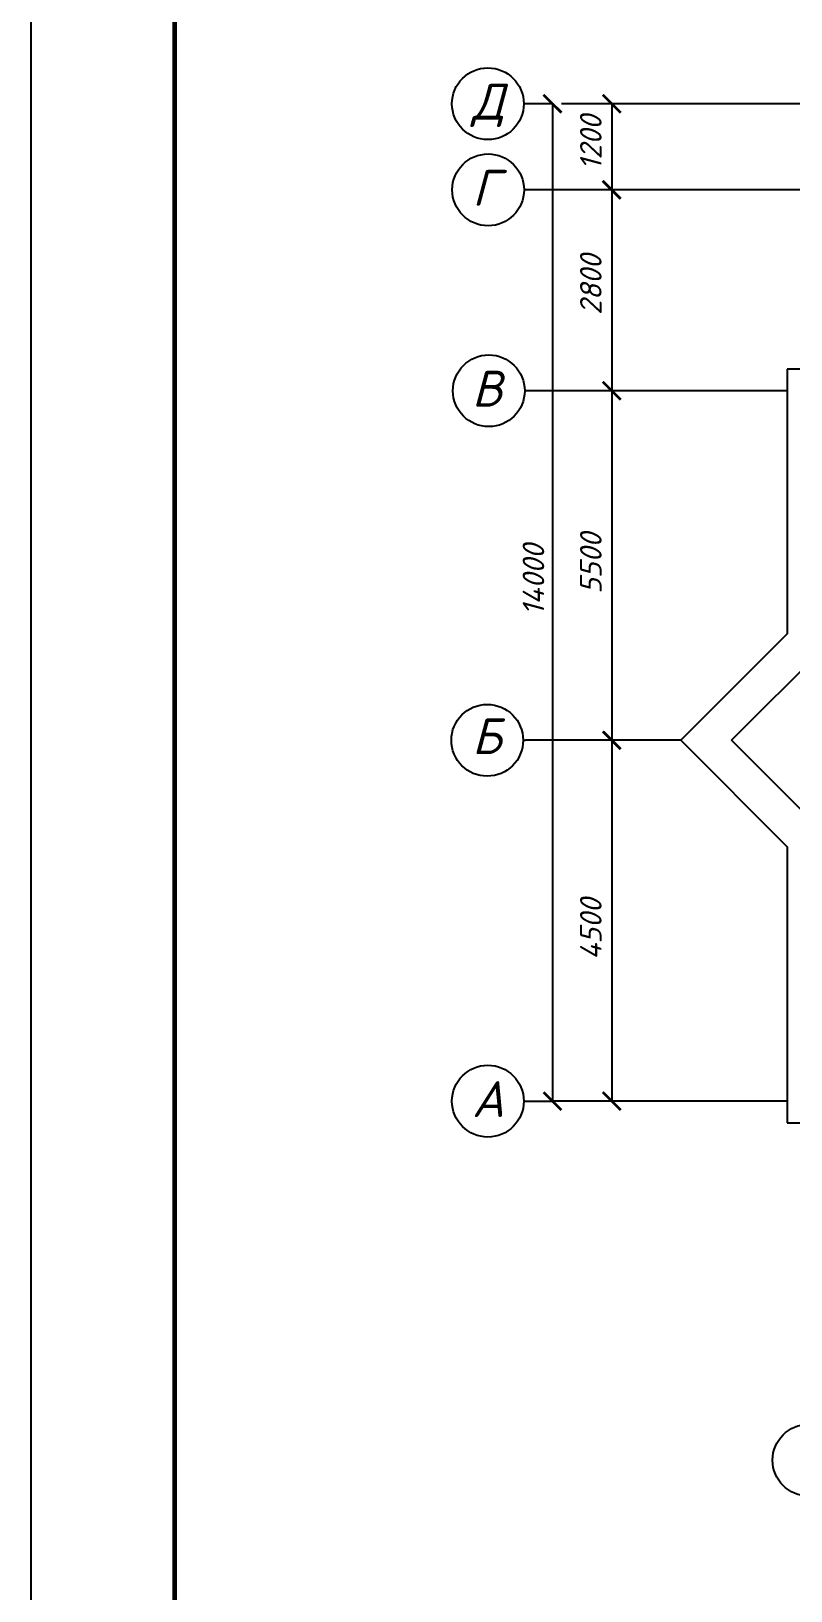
# Model space of a CAD drawing. Header units: millimetres. Extents: x -710977 to 10671, y -929782 to 89628.
# Drawn here: x 846.5 to 952.3, y 4602.3 to 4819.7 of the extents above; entities that cross this region are included whole.
import ezdxf

# ---------------------------------------------------------------- set-up
doc = ezdxf.new("R2010")
doc.units = ezdxf.units.MM
doc.header["$LTSCALE"] = 0.4
doc.linetypes.add('ГОСТ 2.303 5', pattern=[24, 20, -1.5, 1, -1.5])
for name, color, linetype, lineweight in [('A-WALL', 113, 'Continuous', 9), ('газ', 7, 'Continuous', 40), ('основной', 7, 'Continuous', 60)]:
    doc.layers.add(name, color=color, linetype=linetype, lineweight=lineweight)
for name, color, linetype in [('А1', 7, 'Continuous'), ('кварталыИнфо', 7, 'Continuous'), ('оси', 255, 'Continuous')]:
    doc.layers.add(name, color=color, linetype=linetype)
doc.styles.add('текстовый', font='isocpeui.ttf', dxfattribs={"height": 5})

msp = doc.modelspace()

# ---------------------------------------------------------------- linework, layer by layer
at = {"lineweight": 25}
for p, q in [((919.156, 4809.574), (919.156, 4670.574)), ((991.989, 4809.574), (920.406, 4809.574)), ((927.406, 4809.574), (927.406, 4670.574)), ((951.846, 4769.574), (915.406, 4769.574)), ((937.022, 4720.862), (915.406, 4720.862)), ((937.022, 4720.862), (915.406, 4720.862)), ((951.846, 4670.574), (919.156, 4670.574)), ((951.846, 4670.574), (926.156, 4670.574))]:
    msp.add_line(p, q, dxfattribs=at)
at = {"color": 0, "linetype": 'ByBlock', "const_width": 0.375}
for points in [[(920.406, 4808.324), (917.906, 4810.824)], [(928.656, 4808.324), (926.156, 4810.824)], [(928.656, 4796.324), (926.156, 4798.824)], [(926.156, 4798.824), (928.656, 4796.324)], [(928.656, 4768.324), (926.156, 4770.824)], [(926.156, 4770.824), (928.656, 4768.324)], [(928.656, 4719.612), (926.156, 4722.112)], [(926.156, 4722.112), (928.656, 4719.612)], [(917.906, 4671.824), (920.406, 4669.324)], [(926.156, 4671.824), (928.656, 4669.324)]]:
    msp.add_lwpolyline(points, dxfattribs=at)
at = {"color": 7, "lineweight": 25}
msp.add_circle((954.809, 4620.538), 5, dxfattribs=at)
at = {"layer": 'A-WALL', "lineweight": 25}
for p, q in [((951.846, 4772.574), (951.846, 4735.686)), ((967.846, 4772.574), (951.846, 4772.574)), ((951.846, 4735.686), (937.022, 4720.862)), ((944.093, 4720.862), (956.846, 4733.615)), ((937.022, 4720.862), (951.846, 4706.038)), ((956.846, 4708.109), (944.093, 4720.862)), ((951.846, 4706.038), (951.846, 4667.574)), ((951.846, 4667.574), (965.434, 4667.574))]:
    msp.add_line(p, q, dxfattribs=at)
at = {"layer": 'А1'}
msp.add_line((846.544, 4268.791), (846.544, 4862.791), dxfattribs=at)
at = {"layer": 'кварталыИнфо', "ltscale": 0.12}
for p, q in [((919.156, 4809.574), (915.156, 4809.574)), ((927.406, 4720.862), (919.406, 4720.862)), ((927.406, 4670.574), (919.406, 4670.574))]:
    msp.add_line(p, q, dxfattribs=at)
at = {"layer": 'оси'}
for p, q in [((987.846, 4797.574), (915.185, 4797.574)), ((915.064, 4720.862), (915.406, 4720.862)), ((915.156, 4670.574), (919.156, 4670.574))]:
    msp.add_line(p, q, dxfattribs=at)
at = {"layer": 'оси', "linetype": 'ГОСТ 2.303 5', "lineweight": 25}
msp.add_line((915.406, 4769.574), (915.284, 4769.574), dxfattribs=at)
at = {"layer": 'оси', "linetype": 'Continuous', "lineweight": 25}
for centre in [(910.156, 4809.574), (910.185, 4797.574), (910.284, 4769.574), (910.064, 4720.862), (910.156, 4670.574)]:
    msp.add_circle(centre, 5, dxfattribs=at)
at = {"layer": 'основной'}
msp.add_line((866.544, 4273.791), (866.544, 4857.791), dxfattribs=at)

# ---------------------------------------------------------------- texts
at = {"color": 7, "lineweight": 25, "char_height": 5, "attachment_point": 1, "style": 'текстовый'}
for s, insert in [('{\\fISOCPEUR|b0|i1|c204|p34;Д}', (907.931, 4812.367)), ('{\\fISOCPEUR|b0|i1|c204|p34;Г}', (907.96, 4800.367)), ('{\\fISOCPEUR|b0|i1|c204|p34;В}', (907.931, 4772.367)), ('{\\fISOCPEUR|b0|i1|c204|p34;Б}', (907.931, 4723.941)), ('{\\fISOCPEUR|b0|i1|c204|p34;А}', (907.931, 4673.367))]:
    msp.add_mtext(s, dxfattribs=dict(at, insert=insert))
at = {"layer": 'газ', "color": 0, "lineweight": 20, "ltscale": 0.08, "char_height": 3, "attachment_point": 5, "rotation": 90, "bg_fill": 3, "box_fill_scale": 1.1, "bg_fill_color": 256, "bg_fill_true_color": 13158600, "bg_fill_transparency": 0}
for s, insert in [('{\\fISOCPEUR|b0|i1|c204|p34;2800}', (924.493, 4784.348)), ('{\\fISOCPEUR|b0|i1|c204|p34;5500}', (924.493, 4745.516)), ('{\\fISOCPEUR|b0|i1|c204|p34;4500}', (924.493, 4694.543))]:
    msp.add_mtext(s, dxfattribs=dict(at, insert=insert))

# ---------------------------------------------------------------- next in the draw order: texts
for s, insert in [('{\\fISOCPEUR|b0|i1|c204|p34;1200}', (924.493, 4804.149)), ('{\\fISOCPEUR|b0|i1|c204|p34;14000}', (916.502, 4743.222))]:
    msp.add_mtext(s, dxfattribs=dict(at, insert=insert))

doc.saveas('drawing.dxf')
